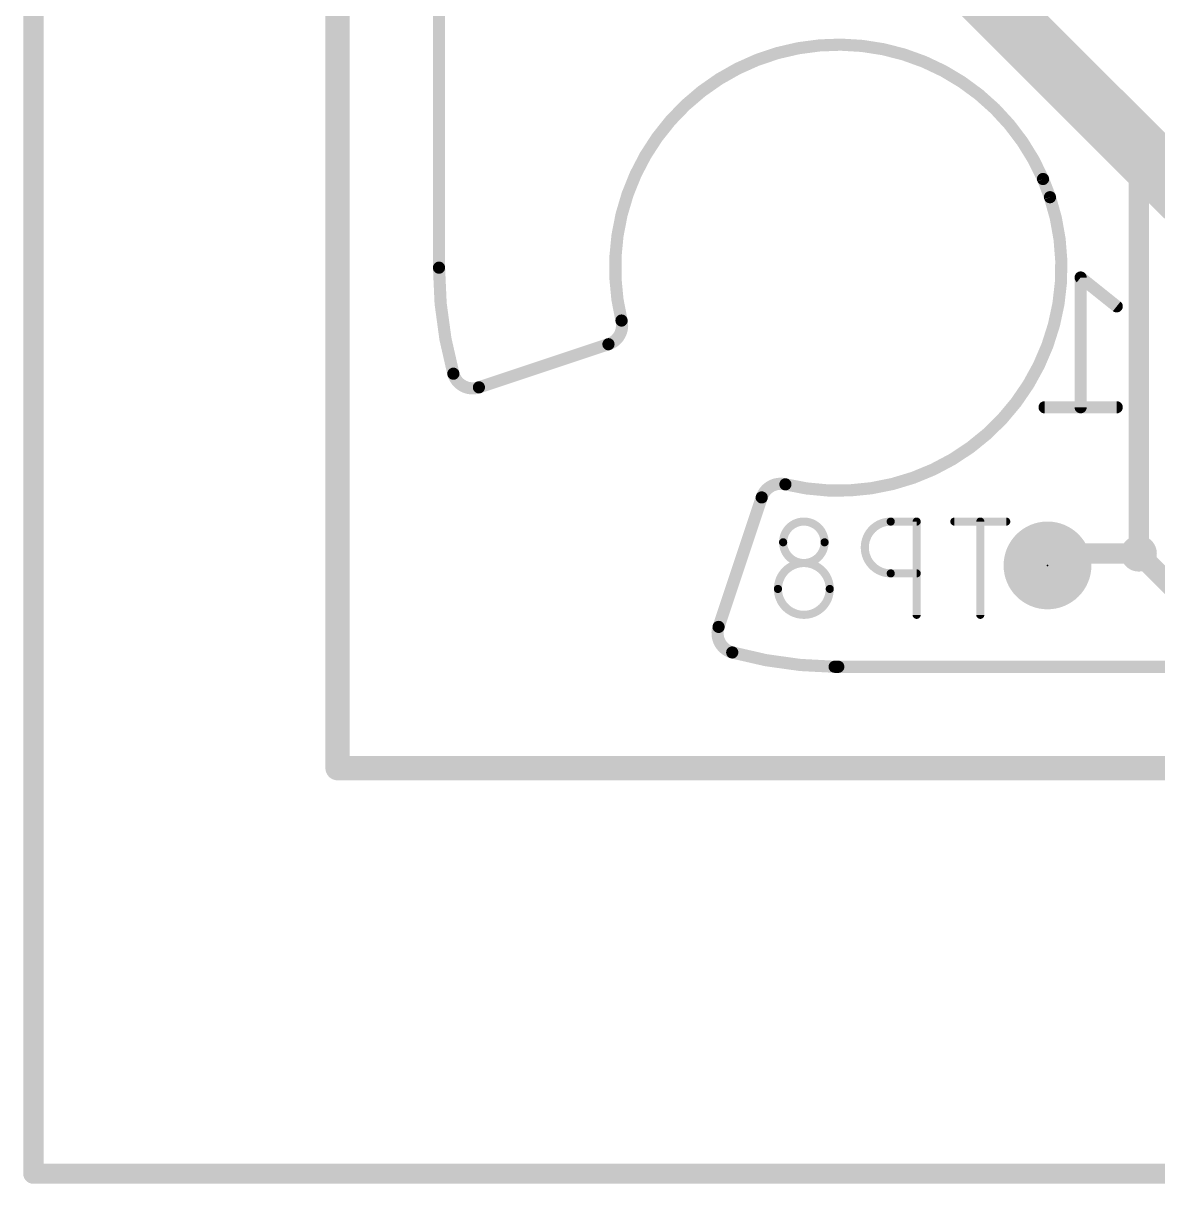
# Model space of a CAD drawing. Extents: x -5 to 103, y -6 to 58.
# Drawn here: x -5.21 to 9, y -6.48 to 8.06 of the extents above; entities that cross this region are included whole.
import ezdxf

# ---------------------------------------------------------------- set-up
doc = ezdxf.new("R2010")
doc.units = 0
for name, color, linetype in [('1', 12, 'CONTINUOUS'), ('16', 132, 'CONTINUOUS'), ('18', 110, 'CONTINUOUS'), ('20', 31, 'CONTINUOUS'), ('24', 53, 'CONTINUOUS'), ('26', 3, 'CONTINUOUS')]:
    doc.layers.add(name, color=color, linetype=linetype)

# ---------------------------------------------------------------- blocks, each defined once
blk = doc.blocks.new('PIE')
at = {"const_width": 0.5}
blk.add_lwpolyline([(0, -0.25, 1), (0, 0.25, 1), (0, -0.25)], format="xyb", dxfattribs=at)
blk = doc.blocks.new('ROUNDV')
at = {"const_width": 0.5}
blk.add_lwpolyline([(0, -0.25, 1), (0, 0.25, 1), (0, -0.25)], format="xyb", dxfattribs=at)

msp = doc.modelspace()

# ---------------------------------------------------------------- linework, layer by layer
at = {"layer": '1', "const_width": 0.254}
for points in [[(-5.08, 54.61), (-5.08, -6.35)], [(7.112, 8.382), (8.763, 6.731)], [(8.763, 6.731), (8.763, 1.4192)], [(8.763, 1.4192), (9.779, 0.4032)], [(-5.08, -6.35), (102.87, -6.35)]]:
    msp.add_lwpolyline(points, dxfattribs=at)
at = {"layer": '1', "const_width": 0.127}
for points in [[(8.8265, 6.731, 1), (8.6995, 6.731)], [(8.7181, 6.6861, 1), (8.8079, 6.7759)], [(8.8079, 1.4641, 1), (8.7181, 1.3743)], [(8.6995, 1.4192, 1), (8.8265, 1.4192)], [(-5.08, -6.2865, 1), (-5.08, -6.4135)], [(-5.1435, -6.35, 1), (-5.0165, -6.35)]]:
    msp.add_lwpolyline(points, format="xyb", dxfattribs=at)
at = {"layer": '16'}
for points, const_width in [([(-1.27, 46.99), (-1.27, -1.27)], 0.3048), ([(9.652, 5.588), (6.604, 8.636)], 0.762), ([(7.9592, 1.4192), (7.62, 1.27)], 0.254), ([(8.763, 1.4192), (7.9592, 1.4192)], 0.254), ([(-1.27, -1.27), (100.33, -1.27)], 0.3048)]:
    msp.add_lwpolyline(points, dxfattribs=dict(at, const_width=const_width))
for points, const_width in [([(7.9592, 1.4827, 1), (7.9592, 1.3557)], 0.127), ([(7.9847, 1.3611, 1), (7.9336, 1.4773)], 0.127), ([(8.763, 1.3557, 1), (8.763, 1.4827)], 0.127), ([(7.5944, 1.3281, 1), (7.6456, 1.2119)], 0.127), ([(-1.27, -1.1938, 1), (-1.27, -1.3462)], 0.1524), ([(-1.3462, -1.27, 1), (-1.1938, -1.27)], 0.1524)]:
    msp.add_lwpolyline(points, format="xyb", dxfattribs=dict(at, const_width=const_width))
at = {"layer": '20', "const_width": 0.1524}
for points in [[(0, 5), (0, 40)], [(7.5639, 6.1108), (7.6509, 5.8831)], [(2.1218, 4.0412), (0.4997, 3.5009)], [(4.0412, 2.1218), (3.5009, 0.4997)], [(4.9544, 0.0002), (5, 0)], [(5, 0), (95, 0)]]:
    msp.add_lwpolyline(points, dxfattribs=at)
at = {"layer": '20'}
for points, const_width in [([(7.5639, 6.1108, 0.9187), (2.2856, 4.3377)], 0.1524), ([(7.5995, 6.1244, 1), (7.5283, 6.0972)], 0.0762), ([(7.5289, 6.0957, 1), (7.5989, 6.1259)], 0.0762), ([(4.3377, 2.2856, 0.5898), (7.6509, 5.8831)], 0.1524), ([(7.687, 5.8951, 1), (7.6148, 5.8711)], 0.0762), ([(7.6153, 5.8695, 1), (7.6865, 5.8967)], 0.0762), ([(0, 5, 0.0673), (0.1797, 3.6717)], 0.1524), ([(0.0381, 5, 1), (-0.0381, 5)], 0.0762), ([(-0.0381, 5, 1), (0.0381, 5)], 0.0762), ([(2.1218, 4.0412, 0.3903), (2.2856, 4.3377)], 0.1524), ([(2.3226, 4.3467, 1), (2.2486, 4.3287)], 0.0762), ([(2.2486, 4.3287, 1), (2.3226, 4.3467)], 0.0762), ([(2.1098, 4.0773, 1), (2.1338, 4.0051)], 0.0762), ([(2.1338, 4.0051, 1), (2.1098, 4.0773)], 0.0762), ([(0.1797, 3.6717, 0.4297), (0.4997, 3.5009)], 0.1524), ([(0.2164, 3.6818, 1), (0.143, 3.6616)], 0.0762), ([(0.143, 3.6616, 1), (0.2164, 3.6818)], 0.0762), ([(0.4877, 3.537, 1), (0.5117, 3.4648)], 0.0762), ([(0.5117, 3.4648, 1), (0.4877, 3.537)], 0.0762), ([(4.3377, 2.2856, 0.3903), (4.0412, 2.1218)], 0.1524), ([(4.3467, 2.3226, 1), (4.3287, 2.2486)], 0.0762), ([(4.3287, 2.2486, 1), (4.3467, 2.3226)], 0.0762), ([(4.0773, 2.1098, 1), (4.0051, 2.1338)], 0.0762), ([(4.0051, 2.1338, 1), (4.0773, 2.1098)], 0.0762), ([(3.5009, 0.4997, 0.4297), (3.6717, 0.1797)], 0.1524), ([(3.4648, 0.5117, 1), (3.537, 0.4877)], 0.0762), ([(3.537, 0.4877, 1), (3.4648, 0.5117)], 0.0762), ([(3.6717, 0.1797, 0.065), (4.9544, 0.0002)], 0.1524), ([(3.6818, 0.2164, 1), (3.6616, 0.143)], 0.0762), ([(3.6616, 0.143, 1), (3.6818, 0.2164)], 0.0762), ([(4.9546, 0.0383, 1), (4.9542, -0.0379)], 0.0762), ([(4.9541, -0.0379, 1), (4.9547, 0.0383)], 0.0762), ([(5, 0.0381, 1), (5, -0.0381)], 0.0762), ([(4.9998, -0.0381, 1), (5.0002, 0.0381)], 0.0762)]:
    msp.add_lwpolyline(points, format="xyb", dxfattribs=dict(at, const_width=const_width))
at = {"layer": '24'}
msp.add_point((7.62, 1.27), dxfattribs=at)
at = {"layer": '26'}
for points, const_width in [([(8.4865, 4.5156), (8.0349, 4.8768)], 0.1524), ([(8.0349, 4.8768), (8.0349, 3.2512)], 0.1524), ([(8.4865, 3.2512), (7.5834, 3.2512)], 0.1524), ([(5.9813, 1.8191), (5.6567, 1.8191)], 0.1016), ([(5.9813, 0.6507), (5.9813, 1.8191)], 0.1016), ([(7.1031, 1.8191), (6.454, 1.8191)], 0.1016), ([(6.7785, 0.6507), (6.7785, 1.8191)], 0.1016), ([(5.6567, 1.17), (5.9813, 1.17)], 0.1016)]:
    msp.add_lwpolyline(points, dxfattribs=dict(at, const_width=const_width))
for points, const_width in [([(8.0587, 4.9066, 1), (8.0111, 4.847)], 0.0762), ([(8.073, 4.8768, 1), (7.9968, 4.8768)], 0.0762), ([(8.4627, 4.4858, 1), (8.5103, 4.5453)], 0.0762), ([(7.5834, 3.2893, 1), (7.5834, 3.2131)], 0.0762), ([(7.9968, 3.2512, 1), (8.073, 3.2512)], 0.0762), ([(8.4865, 3.2131, 1), (8.4865, 3.2893)], 0.0762), ([(4.8284, 1.5595, 1), (4.3091, 1.5595)], 0.1016), ([(5.6567, 1.8191, 1), (5.6567, 1.17)], 0.1016), ([(5.6567, 1.8445, 1), (5.6567, 1.7937)], 0.0508), ([(5.6567, 1.7937, 1), (5.6567, 1.8445)], 0.0508), ([(6.0067, 1.8191, 1), (5.9559, 1.8191)], 0.0508), ([(5.9813, 1.7937, 1), (5.9813, 1.8445)], 0.0508), ([(6.454, 1.8445, 1), (6.454, 1.7937)], 0.0508), ([(6.8039, 1.8191, 1), (6.7531, 1.8191)], 0.0508), ([(7.1031, 1.7937, 1), (7.1031, 1.8445)], 0.0508), ([(4.3091, 1.5595, 1), (4.8284, 1.5595)], 0.1016), ([(4.3345, 1.5595, 1), (4.2837, 1.5595)], 0.0508), ([(4.8538, 1.5595, 1), (4.803, 1.5595)], 0.0508), ([(4.2837, 1.5595, 1), (4.3345, 1.5595)], 0.0508), ([(4.803, 1.5595, 1), (4.8538, 1.5595)], 0.0508), ([(4.8933, 0.9753, 1), (4.2442, 0.9753)], 0.1016), ([(5.6567, 1.1954, 1), (5.6567, 1.1446)], 0.0508), ([(5.6567, 1.1446, 1), (5.6567, 1.1954)], 0.0508), ([(5.9813, 1.1446, 1), (5.9813, 1.1954)], 0.0508), ([(4.2442, 0.9753, 1), (4.8933, 0.9753)], 0.1016), ([(4.2696, 0.9753, 1), (4.2188, 0.9753)], 0.0508), ([(4.9187, 0.9753, 1), (4.8679, 0.9753)], 0.0508), ([(4.2188, 0.9753, 1), (4.2696, 0.9753)], 0.0508), ([(4.8679, 0.9753, 1), (4.9187, 0.9753)], 0.0508), ([(5.9559, 0.6507, 1), (6.0067, 0.6507)], 0.0508), ([(6.7531, 0.6507, 1), (6.8039, 0.6507)], 0.0508)]:
    msp.add_lwpolyline(points, format="xyb", dxfattribs=dict(at, const_width=const_width))

# ---------------------------------------------------------------- block references
at = {"layer": '16', "xscale": 1.1, "yscale": 1.1}
msp.add_blockref('PIE', (7.62, 1.27), dxfattribs=at)
at = {"layer": '18', "xscale": 0.4524, "yscale": 0.4524}
msp.add_blockref('ROUNDV', (8.763, 1.4192), dxfattribs=at)
msp.add_blockref('ROUNDV', (8.763, 1.4192), dxfattribs=at)

doc.saveas('drawing.dxf')
